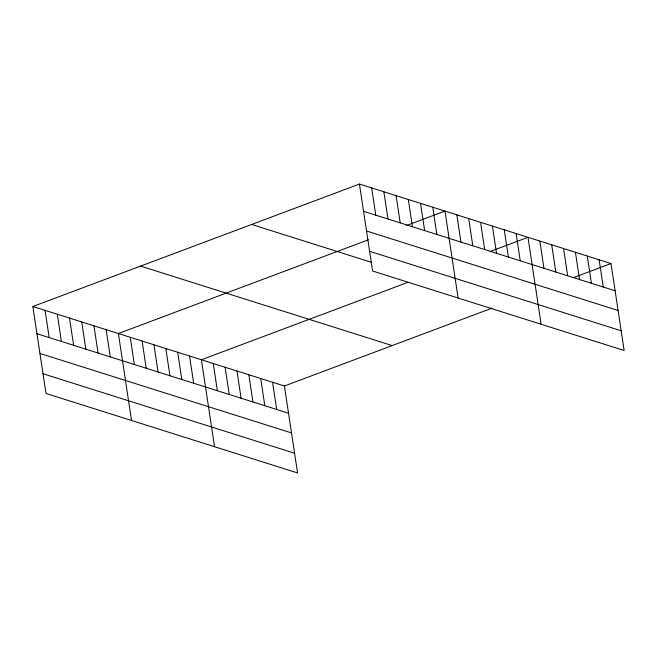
<?xml version="1.0" encoding="UTF-8"?>
<svg xmlns="http://www.w3.org/2000/svg" width="657" height="657" viewBox="0 0 657 657"><rect width="100%" height="100%" fill="white"/><g stroke="black" fill="none" stroke-linecap="round" stroke-linejoin="round"><path stroke-width="0.99" d="M32.85 306.507L284.415 385.988L297.564 472.941L45.998 393.461L32.85 306.507L359.436 184.059L611.002 263.539L624.15 350.493L372.585 271.012L359.436 184.059M368.388 239.797L118.383 333.526L131.531 420.48M406.207 225.614L444.97 211.086L458.118 298.04M408.079 282.264L201.395 359.757L214.552 446.711M490.171 251.491L527.982 237.308L541.13 324.262M284.415 385.988L492.027 308.141M573.183 277.714L611.002 263.539M363.551 211.291L615.116 290.772M366.532 231.001L618.097 310.482M369.604 251.311L621.169 330.783M251.664 224.472L371.862 262.447M140.623 266.101L392.188 345.574M36.964 333.74L288.538 413.22M39.946 353.45L291.511 432.922M43.017 373.751L294.582 453.231M599.143 259.794L603.257 287.027M587.284 256.049L591.399 283.274M575.417 252.296L579.54 279.529M563.558 248.551L567.681 275.784M551.699 244.806L555.822 272.039M539.84 241.062L543.963 268.294M516.123 233.564L520.245 260.796M504.264 229.819L508.378 257.051M492.405 226.074L496.52 253.306M480.546 222.321L484.661 249.553M468.687 218.576L472.802 245.808M456.829 214.831L460.943 242.063M432.749 207.226L436.864 234.459M420.529 203.366L424.644 230.599M408.309 199.506L412.432 226.739M396.089 195.646L400.212 222.879M383.869 191.787L387.991 219.019M371.657 187.927L375.771 215.159M272.556 382.234L276.671 409.467M260.698 378.489L264.812 405.722M248.839 374.745L252.953 401.977M236.98 371L241.094 398.232M225.121 367.247L229.236 394.479M213.262 363.502L217.377 390.734M189.536 356.012L193.659 383.245M177.677 352.267L181.8 379.5M165.819 348.514L169.941 375.747M153.96 344.769L158.082 372.002M142.101 341.024L146.224 368.257M130.242 337.279L134.357 364.512M106.163 329.666L110.286 356.899M93.943 325.806L98.065 353.039M81.723 321.946L85.845 349.179M69.511 318.087L73.625 345.319M57.29 314.227L61.405 341.459M45.07 310.367L49.185 337.599"/></g></svg>
